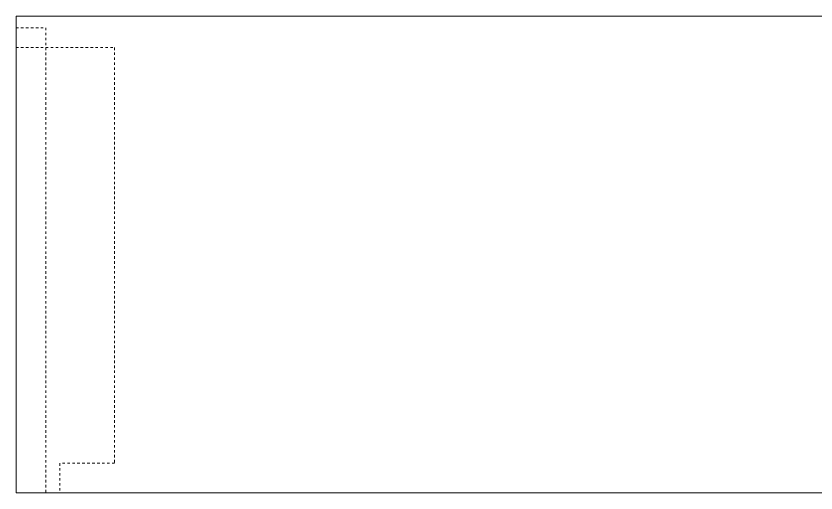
# Model space of a CAD drawing. Header units: inches. Extents: x 29752 to 31446, y 4278 to 5722.
# Drawn here: x 30255.5 to 30295.76, y 4465.37 to 4489.37 of the extents above; entities that cross this region are included whole.
import ezdxf

# ---------------------------------------------------------------- set-up
doc = ezdxf.new("R2010")
doc.units = ezdxf.units.IN
doc.header["$MEASUREMENT"] = 0
doc.linetypes.add('Dash', pattern=[0.25, 0.125, -0.125])
doc.layers.add('I-FURN', color=30, linetype='Continuous', lineweight=9)
doc.layers.add('I-FURN-HDLN', color=30, linetype='Dash', lineweight=9)

# ---------------------------------------------------------------- blocks, each defined once
blk = doc.blocks.new('Worksurface-Mounted-Teknion-JNWSSN-Single_Sided_Rectangular-R2015 - 24_ Depth-V49-FIRST FLOOR POWER _ SIGNAL')
at = {"layer": 'I-FURN'}
for p, q in [((-21, -23.782), (21, -23.782)), ((-21, -47.782), (-21, -23.782)), ((21, -23.782), (21, -47.506)), ((21, -47.782), (-21, -47.782)), ((21, -47.506), (21, -47.782))]:
    blk.add_line(p, q, dxfattribs=at)
at = {"layer": 'I-FURN-HDLN'}
for p, q in [((-21, -24.374), (-19.5, -24.374)), ((-19.5, -24.374), (-19.5, -47.782)), ((-21, -25.369), (-16.039, -25.369)), ((-16.039, -25.369), (-16.039, -46.282)), ((-16.039, -46.282), (-18.795, -46.282)), ((-18.795, -46.282), (-18.795, -47.782))]:
    blk.add_line(p, q, dxfattribs=at)

msp = doc.modelspace()

# ---------------------------------------------------------------- block references
at = {"layer": 'I-FURN'}
msp.add_blockref('Worksurface-Mounted-Teknion-JNWSSN-Single_Sided_Rectangular-R2015 - 24_ Depth-V49-FIRST FLOOR POWER _ SIGNAL', (30276.504, 4513.152), dxfattribs=at)

doc.saveas('drawing.dxf')
